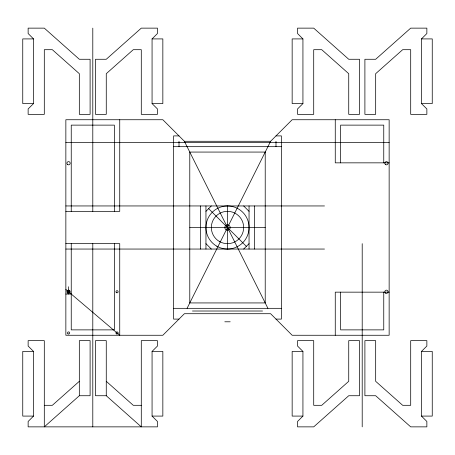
<?xml version="1.0" encoding="UTF-8"?>
<svg xmlns="http://www.w3.org/2000/svg" width="455" height="455" viewBox="0 0 455 455"><rect width="100%" height="100%" fill="white"/><g stroke="black" fill="none" stroke-linecap="round" stroke-linejoin="round"><path stroke-width="0.68" d="M187.09 308.325L270.606 141.289L292.155 119.739L389.144 119.739L389.144 335.261L292.155 335.261L270.606 313.711L184.394 313.711L162.844 335.261L65.856 335.261L65.856 119.739L162.844 119.739L184.394 141.289L267.91 308.325M33.528 103.575L28.136 108.961L28.136 114.347L44.3 114.347L44.3 49.692L52.331 49.692L79.324 73.687L79.324 114.347L90.101 114.347L90.101 59.269L79.324 59.269L44.3 28.136L28.136 28.136L28.136 33.528L33.528 38.914L33.528 103.575L22.75 103.575L22.75 38.914L33.528 38.914M152.067 38.914L157.453 33.528L157.453 28.136L141.289 28.136L106.265 59.269L95.487 59.269L95.487 114.347L106.265 114.347L106.265 73.687L133.264 49.692L141.289 49.692L141.289 114.347L157.453 114.347L157.453 108.961L152.067 103.575L152.067 38.914L162.844 38.914L162.844 103.575L152.067 103.575M302.933 103.575L297.547 108.961L297.547 114.347L313.711 114.347L313.711 49.692L321.736 49.692L348.735 73.687L348.735 114.347L359.513 114.347L359.513 59.269L348.735 59.269L313.711 28.136L297.547 28.136L297.547 33.528L302.933 38.914L302.933 103.575L292.155 103.575L292.155 38.914L302.933 38.914M205.95 211.336L211.336 205.95M79.324 395.731L79.324 340.653L90.101 340.653L90.101 395.731L79.324 395.731L44.3 426.864L44.3 340.653L28.136 340.653L28.136 346.039L33.528 351.425L33.528 416.086L28.136 421.472L28.136 426.864L157.453 426.864L157.453 421.472L152.067 416.086L152.067 351.425L157.453 346.039L157.453 340.653L141.289 340.653L141.289 426.864L106.265 395.731L95.487 395.731L95.487 340.653L106.265 340.653L106.265 395.731M421.472 38.914L426.864 33.528L426.864 28.136L410.7 28.136L375.676 59.269L364.899 59.269L364.899 114.347L375.676 114.347L375.676 73.687L402.669 49.692L410.7 49.692L410.7 114.347L426.864 114.347L426.864 108.961L421.472 103.575L421.472 38.914L432.25 38.914L432.25 103.575L421.472 103.575M243.664 249.05L249.05 243.664M302.933 416.086L297.547 421.472L297.547 426.864L313.711 426.864L348.735 395.731L359.513 395.731L359.513 340.653L348.735 340.653L348.735 381.313L321.736 405.308L313.711 405.308L313.711 340.653L297.547 340.653L297.547 346.039L302.933 351.425L302.933 416.086L292.155 416.086L292.155 351.425L302.933 351.425M421.472 351.425L426.864 346.039L426.864 340.653L410.7 340.653L410.7 405.308L402.669 405.308L375.676 381.313L375.676 340.653L364.899 340.653L364.899 395.731L375.676 395.731L410.7 426.864L426.864 426.864L426.864 421.472L421.472 416.086L421.472 351.425L432.25 351.425L432.25 416.086L421.472 416.086M79.324 381.313L52.331 405.308L44.3 405.308M179.008 135.903L173.617 135.903L173.617 319.097L179.008 319.097M275.992 135.903L281.383 135.903L281.383 319.097L275.992 319.097M184.394 141.289L270.606 141.289M65.856 142.637L389.144 142.637M173.617 146.675L281.383 146.675M389.144 162.844L335.261 162.844L335.261 119.739M65.856 205.95L324.489 205.95M65.856 211.336L119.739 211.336L119.739 119.739M189.78 227.5L265.219 227.5M65.856 243.664L119.739 243.664L119.739 335.261L65.856 289.465M65.856 249.05L324.489 249.05M389.144 292.155L335.261 292.155L335.261 335.261M65.856 294.044L71.242 294.044M173.617 308.325L281.383 308.325M192.476 311.015L262.524 311.015M224.815 321.793L230.185 321.793M33.528 351.425L22.75 351.425L22.75 416.086L33.528 416.086M152.067 351.425L162.844 351.425L162.844 416.086L152.067 416.086M141.289 405.308L133.264 405.308L106.265 381.313M243.664 205.95L249.05 211.336M208.64 208.64L246.36 246.36M205.95 243.664L211.336 249.05M383.758 162.844L383.758 125.125L340.653 125.125L340.653 162.844M383.758 292.155L383.758 329.875L340.653 329.875L340.653 292.155M362.203 243.664L362.203 426.864M275.992 141.289L275.992 146.675M254.442 205.95L254.442 249.05M249.05 205.95L249.05 249.05M227.5 205.95L227.5 249.05M205.95 205.95L205.95 249.05M200.558 205.95L200.558 249.05M179.008 141.289L179.008 146.675M114.347 211.336L114.347 125.125L71.242 125.125L71.242 211.336M114.347 243.664L114.347 329.875L71.242 329.875L71.242 243.664M92.797 28.136L92.797 211.336M92.797 243.664L92.797 426.864M68.551 286.741L68.551 294.044M265.219 152.067L189.78 152.067L189.78 302.933L265.219 302.933L265.219 152.067M226.152 229.832A2.696 2.696 0 0 0 230.196 227.5A2.696 2.696 0 0 0 226.152 225.168A2.696 2.696 0 0 0 226.152 229.832M219.418 241.497A16.164 16.164 0 0 0 243.664 227.5A16.164 16.164 0 0 0 219.418 213.503A16.164 16.164 0 0 0 219.418 241.497M385.641 293.156A1.615 1.615 0 0 0 388.07 291.752A1.615 1.615 0 0 0 385.641 290.353A1.615 1.615 0 0 0 385.641 293.156M385.544 164.585A1.615 1.615 0 0 0 388.064 163.362A1.615 1.615 0 0 0 385.743 161.792A1.615 1.615 0 0 0 385.544 164.585M67.744 164.647A1.615 1.615 0 0 0 70.167 163.248A1.615 1.615 0 0 0 67.744 161.844A1.615 1.615 0 0 0 67.744 164.647M67.744 293.156A1.615 1.615 0 0 0 70.167 291.752A1.615 1.615 0 0 0 67.744 290.353A1.615 1.615 0 0 0 67.744 293.156M116.503 292.684A1.075 1.075 0 0 0 118.118 291.752A1.075 1.075 0 0 0 116.503 290.819A1.075 1.075 0 0 0 116.503 292.684M116.44 333.868A1.075 1.075 0 0 0 118.118 333.049A1.075 1.075 0 0 0 116.571 332.002A1.075 1.075 0 0 0 116.44 333.868M68.011 333.907A1.075 1.075 0 0 0 69.626 332.975A1.075 1.075 0 0 0 68.011 332.042A1.075 1.075 0 0 0 68.011 333.907M68.011 292.684A1.075 1.075 0 0 0 69.626 291.752A1.075 1.075 0 0 0 68.011 290.819A1.075 1.075 0 0 0 68.011 292.684M216.722 246.166A21.55 21.55 0 0 0 249.05 227.5A21.55 21.55 0 0 0 216.722 208.834A21.55 21.55 0 0 0 216.722 246.166"/></g></svg>
